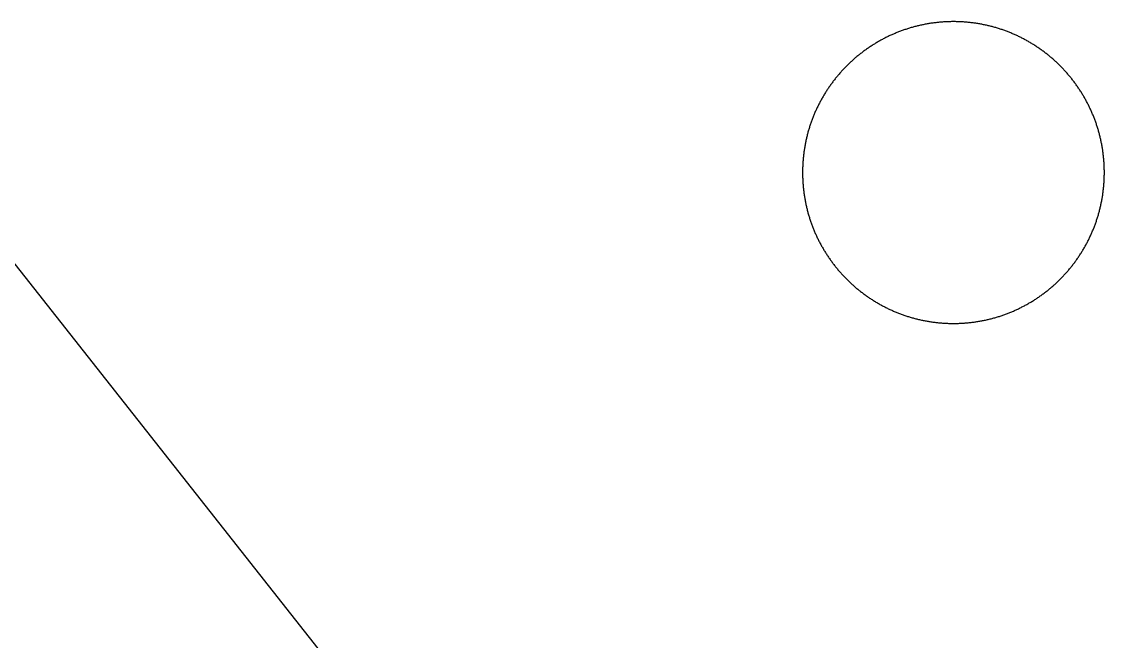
# Model space of a CAD drawing. Header units: millimetres. Extents: x -275 to 275, y -100 to 100.
# Drawn here: x -43.22 to -17.39, y 2.31 to 17.1 of the extents above; entities that cross this region are included whole.
import ezdxf

# ---------------------------------------------------------------- set-up
doc = ezdxf.new("R2010")
doc.units = ezdxf.units.MM

msp = doc.modelspace()

# ---------------------------------------------------------------- linework, layer by layer
msp.add_line((-46.823, 15.671), (-27.451, -8.896))
msp.add_lwpolyline([(-20.993, 9.899), (-20.969, 9.899), (-20.945, 9.899), (-20.922, 9.9), (-20.898, 9.9), (-20.874, 9.901), (-20.851, 9.902), (-20.827, 9.903), (-20.803, 9.904), (-20.78, 9.905), (-20.756, 9.907), (-20.733, 9.908), (-20.71, 9.91), (-20.686, 9.912), (-20.663, 9.914), (-20.64, 9.916), (-20.616, 9.918), (-20.593, 9.921), (-20.57, 9.924), (-20.547, 9.926), (-20.524, 9.929), (-20.501, 9.932), (-20.478, 9.936), (-20.455, 9.939), (-20.432, 9.942), (-20.409, 9.946), (-20.386, 9.95), (-20.364, 9.954), (-20.341, 9.958), (-20.318, 9.962), (-20.296, 9.966), (-20.273, 9.971), (-20.251, 9.976), (-20.228, 9.98), (-20.206, 9.985), (-20.184, 9.99), (-20.161, 9.996), (-20.139, 10.001), (-20.117, 10.006), (-20.095, 10.012), (-20.073, 10.018), (-20.051, 10.024), (-20.029, 10.03), (-20.007, 10.036), (-19.985, 10.042), (-19.963, 10.048), (-19.942, 10.055), (-19.92, 10.062), (-19.898, 10.068), (-19.877, 10.075), (-19.855, 10.082), (-19.834, 10.09), (-19.813, 10.097), (-19.791, 10.105), (-19.77, 10.112), (-19.749, 10.12), (-19.728, 10.128), (-19.707, 10.136), (-19.686, 10.144), (-19.665, 10.152), (-19.644, 10.16), (-19.623, 10.169), (-19.602, 10.178), (-19.582, 10.186), (-19.561, 10.195), (-19.54, 10.204), (-19.52, 10.213), (-19.5, 10.222), (-19.479, 10.232), (-19.459, 10.241), (-19.439, 10.251), (-19.419, 10.261), (-19.399, 10.27), (-19.379, 10.28), (-19.359, 10.291), (-19.339, 10.301), (-19.319, 10.311), (-19.299, 10.322), (-19.28, 10.332), (-19.26, 10.343), (-19.241, 10.354), (-19.221, 10.365), (-19.202, 10.376), (-19.183, 10.387), (-19.163, 10.398), (-19.144, 10.409), (-19.125, 10.421), (-19.106, 10.432), (-19.087, 10.444), (-19.069, 10.456), (-19.05, 10.468), (-19.031, 10.48), (-19.013, 10.492), (-18.994, 10.504), (-18.976, 10.517), (-18.958, 10.529), (-18.939, 10.542), (-18.921, 10.555), (-18.903, 10.568), (-18.885, 10.58), (-18.867, 10.594), (-18.849, 10.607), (-18.832, 10.62), (-18.814, 10.633), (-18.796, 10.647), (-18.779, 10.66), (-18.761, 10.674), (-18.744, 10.688), (-18.727, 10.702), (-18.71, 10.716), (-18.693, 10.73), (-18.676, 10.744), (-18.659, 10.758), (-18.642, 10.773), (-18.625, 10.787), (-18.609, 10.802), (-18.592, 10.817), (-18.576, 10.831), (-18.559, 10.846), (-18.543, 10.861), (-18.527, 10.876), (-18.511, 10.892), (-18.495, 10.907), (-18.479, 10.922), (-18.463, 10.938), (-18.448, 10.953), (-18.432, 10.969), (-18.417, 10.985), (-18.401, 11.001), (-18.386, 11.017), (-18.371, 11.033), (-18.356, 11.049), (-18.341, 11.065), (-18.326, 11.081), (-18.311, 11.098), (-18.296, 11.114), (-18.281, 11.131), (-18.267, 11.148), (-18.253, 11.164), (-18.238, 11.181), (-18.224, 11.198), (-18.21, 11.215), (-18.196, 11.233), (-18.182, 11.25), (-18.168, 11.267), (-18.155, 11.284), (-18.141, 11.302), (-18.128, 11.32), (-18.114, 11.337), (-18.101, 11.355), (-18.088, 11.373), (-18.075, 11.391), (-18.062, 11.409), (-18.049, 11.427), (-18.036, 11.445), (-18.024, 11.463), (-18.011, 11.481), (-17.999, 11.5), (-17.986, 11.518), (-17.974, 11.537), (-17.962, 11.556), (-17.95, 11.574), (-17.938, 11.593), (-17.927, 11.612), (-17.915, 11.631), (-17.904, 11.65), (-17.892, 11.669), (-17.881, 11.688), (-17.87, 11.708), (-17.859, 11.727), (-17.848, 11.746), (-17.837, 11.766), (-17.826, 11.785), (-17.816, 11.805), (-17.805, 11.825), (-17.795, 11.844), (-17.785, 11.864), (-17.775, 11.884), (-17.765, 11.904), (-17.755, 11.924), (-17.745, 11.944), (-17.736, 11.965), (-17.726, 11.985), (-17.717, 12.005), (-17.707, 12.026), (-17.698, 12.046), (-17.689, 12.067), (-17.68, 12.087), (-17.672, 12.108), (-17.663, 12.129), (-17.655, 12.149), (-17.646, 12.17), (-17.638, 12.191), (-17.63, 12.212), (-17.622, 12.233), (-17.614, 12.254), (-17.606, 12.276), (-17.599, 12.297), (-17.591, 12.318), (-17.584, 12.34), (-17.577, 12.361), (-17.57, 12.383), (-17.563, 12.404), (-17.556, 12.426), (-17.549, 12.447), (-17.543, 12.469), (-17.536, 12.491), (-17.53, 12.513), (-17.524, 12.535), (-17.518, 12.557), (-17.512, 12.579), (-17.506, 12.601), (-17.5, 12.623), (-17.495, 12.645), (-17.49, 12.667), (-17.484, 12.689), (-17.479, 12.712), (-17.475, 12.734), (-17.47, 12.757), (-17.465, 12.779), (-17.461, 12.802), (-17.456, 12.824), (-17.452, 12.847), (-17.448, 12.869), (-17.444, 12.892), (-17.44, 12.915), (-17.437, 12.938), (-17.433, 12.961), (-17.43, 12.984), (-17.426, 13.007), (-17.423, 13.03), (-17.42, 13.053), (-17.418, 13.076), (-17.415, 13.099), (-17.413, 13.122), (-17.41, 13.145), (-17.408, 13.169), (-17.406, 13.192), (-17.404, 13.215), (-17.402, 13.239), (-17.401, 13.262), (-17.399, 13.286), (-17.398, 13.309), (-17.397, 13.333), (-17.396, 13.357), (-17.395, 13.38), (-17.394, 13.404), (-17.394, 13.428), (-17.393, 13.451), (-17.393, 13.475), (-17.393, 13.499), (-17.393, 13.523), (-17.393, 13.547), (-17.394, 13.57), (-17.394, 13.594), (-17.395, 13.618), (-17.396, 13.641), (-17.397, 13.665), (-17.398, 13.689), (-17.399, 13.712), (-17.401, 13.736), (-17.402, 13.759), (-17.404, 13.783), (-17.406, 13.806), (-17.408, 13.829), (-17.41, 13.853), (-17.413, 13.876), (-17.415, 13.899), (-17.418, 13.922), (-17.42, 13.945), (-17.423, 13.968), (-17.426, 13.991), (-17.43, 14.014), (-17.433, 14.037), (-17.437, 14.06), (-17.44, 14.083), (-17.444, 14.106), (-17.448, 14.128), (-17.452, 14.151), (-17.456, 14.174), (-17.461, 14.196), (-17.465, 14.219), (-17.47, 14.241), (-17.475, 14.264), (-17.479, 14.286), (-17.484, 14.308), (-17.49, 14.331), (-17.495, 14.353), (-17.5, 14.375), (-17.506, 14.397), (-17.512, 14.419), (-17.518, 14.441), (-17.524, 14.463), (-17.53, 14.485), (-17.536, 14.507), (-17.543, 14.529), (-17.549, 14.551), (-17.556, 14.572), (-17.563, 14.594), (-17.57, 14.615), (-17.577, 14.637), (-17.584, 14.658), (-17.591, 14.68), (-17.599, 14.701), (-17.606, 14.722), (-17.614, 14.743), (-17.622, 14.764), (-17.63, 14.786), (-17.638, 14.807), (-17.646, 14.827), (-17.655, 14.848), (-17.663, 14.869), (-17.672, 14.89), (-17.68, 14.911), (-17.689, 14.931), (-17.698, 14.952), (-17.707, 14.972), (-17.717, 14.993), (-17.726, 15.013), (-17.736, 15.033), (-17.745, 15.053), (-17.755, 15.074), (-17.765, 15.094), (-17.775, 15.114), (-17.785, 15.133), (-17.795, 15.153), (-17.805, 15.173), (-17.816, 15.193), (-17.826, 15.212), (-17.837, 15.232), (-17.848, 15.251), (-17.859, 15.271), (-17.87, 15.29), (-17.881, 15.31), (-17.892, 15.329), (-17.904, 15.348), (-17.915, 15.367), (-17.927, 15.386), (-17.938, 15.405), (-17.95, 15.423), (-17.962, 15.442), (-17.974, 15.461), (-17.986, 15.479), (-17.999, 15.498), (-18.011, 15.516), (-18.024, 15.535), (-18.036, 15.553), (-18.049, 15.571), (-18.062, 15.589), (-18.075, 15.607), (-18.088, 15.625), (-18.101, 15.643), (-18.114, 15.661), (-18.128, 15.678), (-18.141, 15.696), (-18.155, 15.713), (-18.168, 15.731), (-18.182, 15.748), (-18.196, 15.765), (-18.21, 15.782), (-18.224, 15.8), (-18.238, 15.816), (-18.253, 15.833), (-18.267, 15.85), (-18.281, 15.867), (-18.296, 15.883), (-18.311, 15.9), (-18.326, 15.916), (-18.341, 15.933), (-18.356, 15.949), (-18.371, 15.965), (-18.386, 15.981), (-18.401, 15.997), (-18.417, 16.013), (-18.432, 16.029), (-18.448, 16.045), (-18.463, 16.06), (-18.479, 16.076), (-18.495, 16.091), (-18.511, 16.106), (-18.527, 16.122), (-18.543, 16.137), (-18.559, 16.152), (-18.576, 16.167), (-18.592, 16.181), (-18.609, 16.196), (-18.625, 16.211), (-18.642, 16.225), (-18.659, 16.24), (-18.676, 16.254), (-18.693, 16.268), (-18.71, 16.282), (-18.727, 16.296), (-18.744, 16.31), (-18.761, 16.324), (-18.779, 16.338), (-18.796, 16.351), (-18.814, 16.365), (-18.832, 16.378), (-18.849, 16.391), (-18.867, 16.404), (-18.885, 16.417), (-18.903, 16.43), (-18.921, 16.443), (-18.939, 16.456), (-18.958, 16.469), (-18.976, 16.481), (-18.994, 16.493), (-19.013, 16.506), (-19.031, 16.518), (-19.05, 16.53), (-19.069, 16.542), (-19.087, 16.554), (-19.106, 16.565), (-19.125, 16.577), (-19.144, 16.589), (-19.163, 16.6), (-19.183, 16.611), (-19.202, 16.622), (-19.221, 16.633), (-19.241, 16.644), (-19.26, 16.655), (-19.28, 16.666), (-19.299, 16.676), (-19.319, 16.687), (-19.339, 16.697), (-19.359, 16.707), (-19.379, 16.717), (-19.399, 16.727), (-19.419, 16.737), (-19.439, 16.747), (-19.459, 16.757), (-19.479, 16.766), (-19.5, 16.775), (-19.52, 16.785), (-19.54, 16.794), (-19.561, 16.803), (-19.582, 16.812), (-19.602, 16.82), (-19.623, 16.829), (-19.644, 16.838), (-19.665, 16.846), (-19.686, 16.854), (-19.707, 16.862), (-19.728, 16.87), (-19.749, 16.878), (-19.77, 16.886), (-19.791, 16.893), (-19.813, 16.901), (-19.834, 16.908), (-19.855, 16.915), (-19.877, 16.923), (-19.898, 16.93), (-19.92, 16.936), (-19.942, 16.943), (-19.963, 16.95), (-19.985, 16.956), (-20.007, 16.962), (-20.029, 16.968), (-20.051, 16.974), (-20.073, 16.98), (-20.095, 16.986), (-20.117, 16.992), (-20.139, 16.997), (-20.161, 17.002), (-20.184, 17.008), (-20.206, 17.013), (-20.228, 17.018), (-20.251, 17.022), (-20.273, 17.027), (-20.296, 17.032), (-20.318, 17.036), (-20.341, 17.04), (-20.364, 17.044), (-20.386, 17.048), (-20.409, 17.052), (-20.432, 17.056), (-20.455, 17.059), (-20.478, 17.062), (-20.501, 17.066), (-20.524, 17.069), (-20.547, 17.072), (-20.57, 17.074), (-20.593, 17.077), (-20.616, 17.08), (-20.64, 17.082), (-20.663, 17.084), (-20.686, 17.086), (-20.71, 17.088), (-20.733, 17.09), (-20.756, 17.091), (-20.78, 17.093), (-20.803, 17.094), (-20.827, 17.095), (-20.851, 17.096), (-20.874, 17.097), (-20.898, 17.098), (-20.922, 17.098), (-20.945, 17.099), (-20.969, 17.099), (-20.993, 17.099), (-21.017, 17.099), (-21.041, 17.099), (-21.065, 17.098), (-21.088, 17.098), (-21.112, 17.097), (-21.136, 17.096), (-21.159, 17.095), (-21.183, 17.094), (-21.206, 17.093), (-21.23, 17.091), (-21.253, 17.09), (-21.277, 17.088), (-21.3, 17.086), (-21.323, 17.084), (-21.347, 17.082), (-21.37, 17.08), (-21.393, 17.077), (-21.416, 17.074), (-21.439, 17.072), (-21.462, 17.069), (-21.485, 17.066), (-21.508, 17.062), (-21.531, 17.059), (-21.554, 17.056), (-21.577, 17.052), (-21.6, 17.048), (-21.623, 17.044), (-21.645, 17.04), (-21.668, 17.036), (-21.69, 17.032), (-21.713, 17.027), (-21.735, 17.022), (-21.758, 17.018), (-21.78, 17.013), (-21.803, 17.008), (-21.825, 17.002), (-21.847, 16.997), (-21.869, 16.992), (-21.891, 16.986), (-21.913, 16.98), (-21.935, 16.974), (-21.957, 16.968), (-21.979, 16.962), (-22.001, 16.956), (-22.023, 16.95), (-22.045, 16.943), (-22.066, 16.936), (-22.088, 16.93), (-22.109, 16.923), (-22.131, 16.915), (-22.152, 16.908), (-22.174, 16.901), (-22.195, 16.893), (-22.216, 16.886), (-22.237, 16.878), (-22.259, 16.87), (-22.28, 16.862), (-22.301, 16.854), (-22.322, 16.846), (-22.342, 16.838), (-22.363, 16.829), (-22.384, 16.82), (-22.405, 16.812), (-22.425, 16.803), (-22.446, 16.794), (-22.466, 16.785), (-22.487, 16.775), (-22.507, 16.766), (-22.527, 16.757), (-22.547, 16.747), (-22.568, 16.737), (-22.588, 16.727), (-22.608, 16.717), (-22.628, 16.707), (-22.647, 16.697), (-22.667, 16.687), (-22.687, 16.676), (-22.707, 16.666), (-22.726, 16.655), (-22.746, 16.644), (-22.765, 16.633), (-22.784, 16.622), (-22.804, 16.611), (-22.823, 16.6), (-22.842, 16.589), (-22.861, 16.577), (-22.88, 16.565), (-22.899, 16.554), (-22.918, 16.542), (-22.936, 16.53), (-22.955, 16.518), (-22.974, 16.506), (-22.992, 16.493), (-23.01, 16.481), (-23.029, 16.469), (-23.047, 16.456), (-23.065, 16.443), (-23.083, 16.43), (-23.101, 16.417), (-23.119, 16.404), (-23.137, 16.391), (-23.155, 16.378), (-23.172, 16.365), (-23.19, 16.351), (-23.207, 16.338), (-23.225, 16.324), (-23.242, 16.31), (-23.259, 16.296), (-23.277, 16.282), (-23.294, 16.268), (-23.311, 16.254), (-23.327, 16.24), (-23.344, 16.225), (-23.361, 16.211), (-23.378, 16.196), (-23.394, 16.181), (-23.411, 16.167), (-23.427, 16.152), (-23.443, 16.137), (-23.459, 16.122), (-23.475, 16.106), (-23.491, 16.091), (-23.507, 16.076), (-23.523, 16.06), (-23.539, 16.045), (-23.554, 16.029), (-23.57, 16.013), (-23.585, 15.997), (-23.6, 15.981), (-23.616, 15.965), (-23.631, 15.949), (-23.646, 15.933), (-23.661, 15.916), (-23.675, 15.9), (-23.69, 15.883), (-23.705, 15.867), (-23.719, 15.85), (-23.734, 15.833), (-23.748, 15.816), (-23.762, 15.8), (-23.776, 15.782), (-23.79, 15.765), (-23.804, 15.748), (-23.818, 15.731), (-23.832, 15.713), (-23.845, 15.696), (-23.859, 15.678), (-23.872, 15.661), (-23.885, 15.643), (-23.898, 15.625), (-23.912, 15.607), (-23.924, 15.589), (-23.937, 15.571), (-23.95, 15.553), (-23.963, 15.535), (-23.975, 15.516), (-23.988, 15.498), (-24, 15.479), (-24.012, 15.461), (-24.024, 15.442), (-24.036, 15.423), (-24.048, 15.405), (-24.06, 15.386), (-24.071, 15.367), (-24.083, 15.348), (-24.094, 15.329), (-24.105, 15.31), (-24.116, 15.29), (-24.128, 15.271), (-24.138, 15.251), (-24.149, 15.232), (-24.16, 15.212), (-24.17, 15.193), (-24.181, 15.173), (-24.191, 15.153), (-24.201, 15.133), (-24.212, 15.114), (-24.222, 15.094), (-24.231, 15.074), (-24.241, 15.053), (-24.251, 15.033), (-24.26, 15.013), (-24.27, 14.993), (-24.279, 14.972), (-24.288, 14.952), (-24.297, 14.931), (-24.306, 14.911), (-24.315, 14.89), (-24.323, 14.869), (-24.332, 14.848), (-24.34, 14.827), (-24.348, 14.807), (-24.356, 14.786), (-24.364, 14.764), (-24.372, 14.743), (-24.38, 14.722), (-24.388, 14.701), (-24.395, 14.68), (-24.402, 14.658), (-24.41, 14.637), (-24.417, 14.615), (-24.424, 14.594), (-24.43, 14.572), (-24.437, 14.551), (-24.444, 14.529), (-24.45, 14.507), (-24.456, 14.485), (-24.463, 14.463), (-24.469, 14.441), (-24.474, 14.419), (-24.48, 14.397), (-24.486, 14.375), (-24.491, 14.353), (-24.497, 14.331), (-24.502, 14.308), (-24.507, 14.286), (-24.512, 14.264), (-24.517, 14.241), (-24.521, 14.219), (-24.526, 14.196), (-24.53, 14.174), (-24.534, 14.151), (-24.538, 14.128), (-24.542, 14.106), (-24.546, 14.083), (-24.55, 14.06), (-24.553, 14.037), (-24.557, 14.014), (-24.56, 13.991), (-24.563, 13.968), (-24.566, 13.945), (-24.569, 13.922), (-24.571, 13.899), (-24.574, 13.876), (-24.576, 13.853), (-24.578, 13.829), (-24.58, 13.806), (-24.582, 13.783), (-24.584, 13.759), (-24.585, 13.736), (-24.587, 13.712), (-24.588, 13.689), (-24.589, 13.665), (-24.59, 13.641), (-24.591, 13.618), (-24.592, 13.594), (-24.592, 13.57), (-24.593, 13.547), (-24.593, 13.523), (-24.593, 13.499), (-24.593, 13.475), (-24.593, 13.451), (-24.592, 13.428), (-24.592, 13.404), (-24.591, 13.38), (-24.59, 13.357), (-24.589, 13.333), (-24.588, 13.309), (-24.587, 13.286), (-24.585, 13.262), (-24.584, 13.239), (-24.582, 13.215), (-24.58, 13.192), (-24.578, 13.169), (-24.576, 13.145), (-24.574, 13.122), (-24.571, 13.099), (-24.569, 13.076), (-24.566, 13.053), (-24.563, 13.03), (-24.56, 13.007), (-24.557, 12.984), (-24.553, 12.961), (-24.55, 12.938), (-24.546, 12.915), (-24.542, 12.892), (-24.538, 12.869), (-24.534, 12.847), (-24.53, 12.824), (-24.526, 12.802), (-24.521, 12.779), (-24.517, 12.757), (-24.512, 12.734), (-24.507, 12.712), (-24.502, 12.689), (-24.497, 12.667), (-24.491, 12.645), (-24.486, 12.623), (-24.48, 12.601), (-24.474, 12.579), (-24.469, 12.557), (-24.463, 12.535), (-24.456, 12.513), (-24.45, 12.491), (-24.444, 12.469), (-24.437, 12.447), (-24.43, 12.426), (-24.424, 12.404), (-24.417, 12.383), (-24.41, 12.361), (-24.402, 12.34), (-24.395, 12.318), (-24.388, 12.297), (-24.38, 12.276), (-24.372, 12.254), (-24.364, 12.233), (-24.356, 12.212), (-24.348, 12.191), (-24.34, 12.17), (-24.332, 12.149), (-24.323, 12.129), (-24.315, 12.108), (-24.306, 12.087), (-24.297, 12.067), (-24.288, 12.046), (-24.279, 12.026), (-24.27, 12.005), (-24.26, 11.985), (-24.251, 11.965), (-24.241, 11.944), (-24.231, 11.924), (-24.222, 11.904), (-24.212, 11.884), (-24.201, 11.864), (-24.191, 11.844), (-24.181, 11.825), (-24.17, 11.805), (-24.16, 11.785), (-24.149, 11.766), (-24.138, 11.746), (-24.128, 11.727), (-24.116, 11.708), (-24.105, 11.688), (-24.094, 11.669), (-24.083, 11.65), (-24.071, 11.631), (-24.06, 11.612), (-24.048, 11.593), (-24.036, 11.574), (-24.024, 11.556), (-24.012, 11.537), (-24, 11.518), (-23.988, 11.5), (-23.975, 11.481), (-23.963, 11.463), (-23.95, 11.445), (-23.937, 11.427), (-23.924, 11.409), (-23.912, 11.391), (-23.898, 11.373), (-23.885, 11.355), (-23.872, 11.337), (-23.859, 11.32), (-23.845, 11.302), (-23.832, 11.284), (-23.818, 11.267), (-23.804, 11.25), (-23.79, 11.233), (-23.776, 11.215), (-23.762, 11.198), (-23.748, 11.181), (-23.734, 11.164), (-23.719, 11.148), (-23.705, 11.131), (-23.69, 11.114), (-23.675, 11.098), (-23.661, 11.081), (-23.646, 11.065), (-23.631, 11.049), (-23.616, 11.033), (-23.6, 11.017), (-23.585, 11.001), (-23.57, 10.985), (-23.554, 10.969), (-23.539, 10.953), (-23.523, 10.938), (-23.507, 10.922), (-23.491, 10.907), (-23.475, 10.892), (-23.459, 10.876), (-23.443, 10.861), (-23.427, 10.846), (-23.411, 10.831), (-23.394, 10.817), (-23.378, 10.802), (-23.361, 10.787), (-23.344, 10.773), (-23.327, 10.758), (-23.311, 10.744), (-23.294, 10.73), (-23.277, 10.716), (-23.259, 10.702), (-23.242, 10.688), (-23.225, 10.674), (-23.207, 10.66), (-23.19, 10.647), (-23.172, 10.633), (-23.155, 10.62), (-23.137, 10.607), (-23.119, 10.594), (-23.101, 10.58), (-23.083, 10.568), (-23.065, 10.555), (-23.047, 10.542), (-23.029, 10.529), (-23.01, 10.517), (-22.992, 10.504), (-22.974, 10.492), (-22.955, 10.48), (-22.936, 10.468), (-22.918, 10.456), (-22.899, 10.444), (-22.88, 10.432), (-22.861, 10.421), (-22.842, 10.409), (-22.823, 10.398), (-22.804, 10.387), (-22.784, 10.376), (-22.765, 10.365), (-22.746, 10.354), (-22.726, 10.343), (-22.707, 10.332), (-22.687, 10.322), (-22.667, 10.311), (-22.647, 10.301), (-22.628, 10.291), (-22.608, 10.28), (-22.588, 10.27), (-22.568, 10.261), (-22.547, 10.251), (-22.527, 10.241), (-22.507, 10.232), (-22.487, 10.222), (-22.466, 10.213), (-22.446, 10.204), (-22.425, 10.195), (-22.405, 10.186), (-22.384, 10.178), (-22.363, 10.169), (-22.342, 10.16), (-22.322, 10.152), (-22.301, 10.144), (-22.28, 10.136), (-22.259, 10.128), (-22.237, 10.12), (-22.216, 10.112), (-22.195, 10.105), (-22.174, 10.097), (-22.152, 10.09), (-22.131, 10.082), (-22.109, 10.075), (-22.088, 10.068), (-22.066, 10.062), (-22.045, 10.055), (-22.023, 10.048), (-22.001, 10.042), (-21.979, 10.036), (-21.957, 10.03), (-21.935, 10.024), (-21.913, 10.018), (-21.891, 10.012), (-21.869, 10.006), (-21.847, 10.001), (-21.825, 9.996), (-21.803, 9.99), (-21.78, 9.985), (-21.758, 9.98), (-21.735, 9.976), (-21.713, 9.971), (-21.69, 9.966), (-21.668, 9.962), (-21.645, 9.958), (-21.623, 9.954), (-21.6, 9.95), (-21.577, 9.946), (-21.554, 9.942), (-21.531, 9.939), (-21.508, 9.936), (-21.485, 9.932), (-21.462, 9.929), (-21.439, 9.926), (-21.416, 9.924), (-21.393, 9.921), (-21.37, 9.918), (-21.347, 9.916), (-21.323, 9.914), (-21.3, 9.912), (-21.277, 9.91), (-21.253, 9.908), (-21.23, 9.907), (-21.206, 9.905), (-21.183, 9.904), (-21.159, 9.903), (-21.136, 9.902), (-21.112, 9.901), (-21.088, 9.9), (-21.065, 9.9), (-21.041, 9.899), (-21.017, 9.899), (-20.993, 9.899)])

doc.saveas('drawing.dxf')
